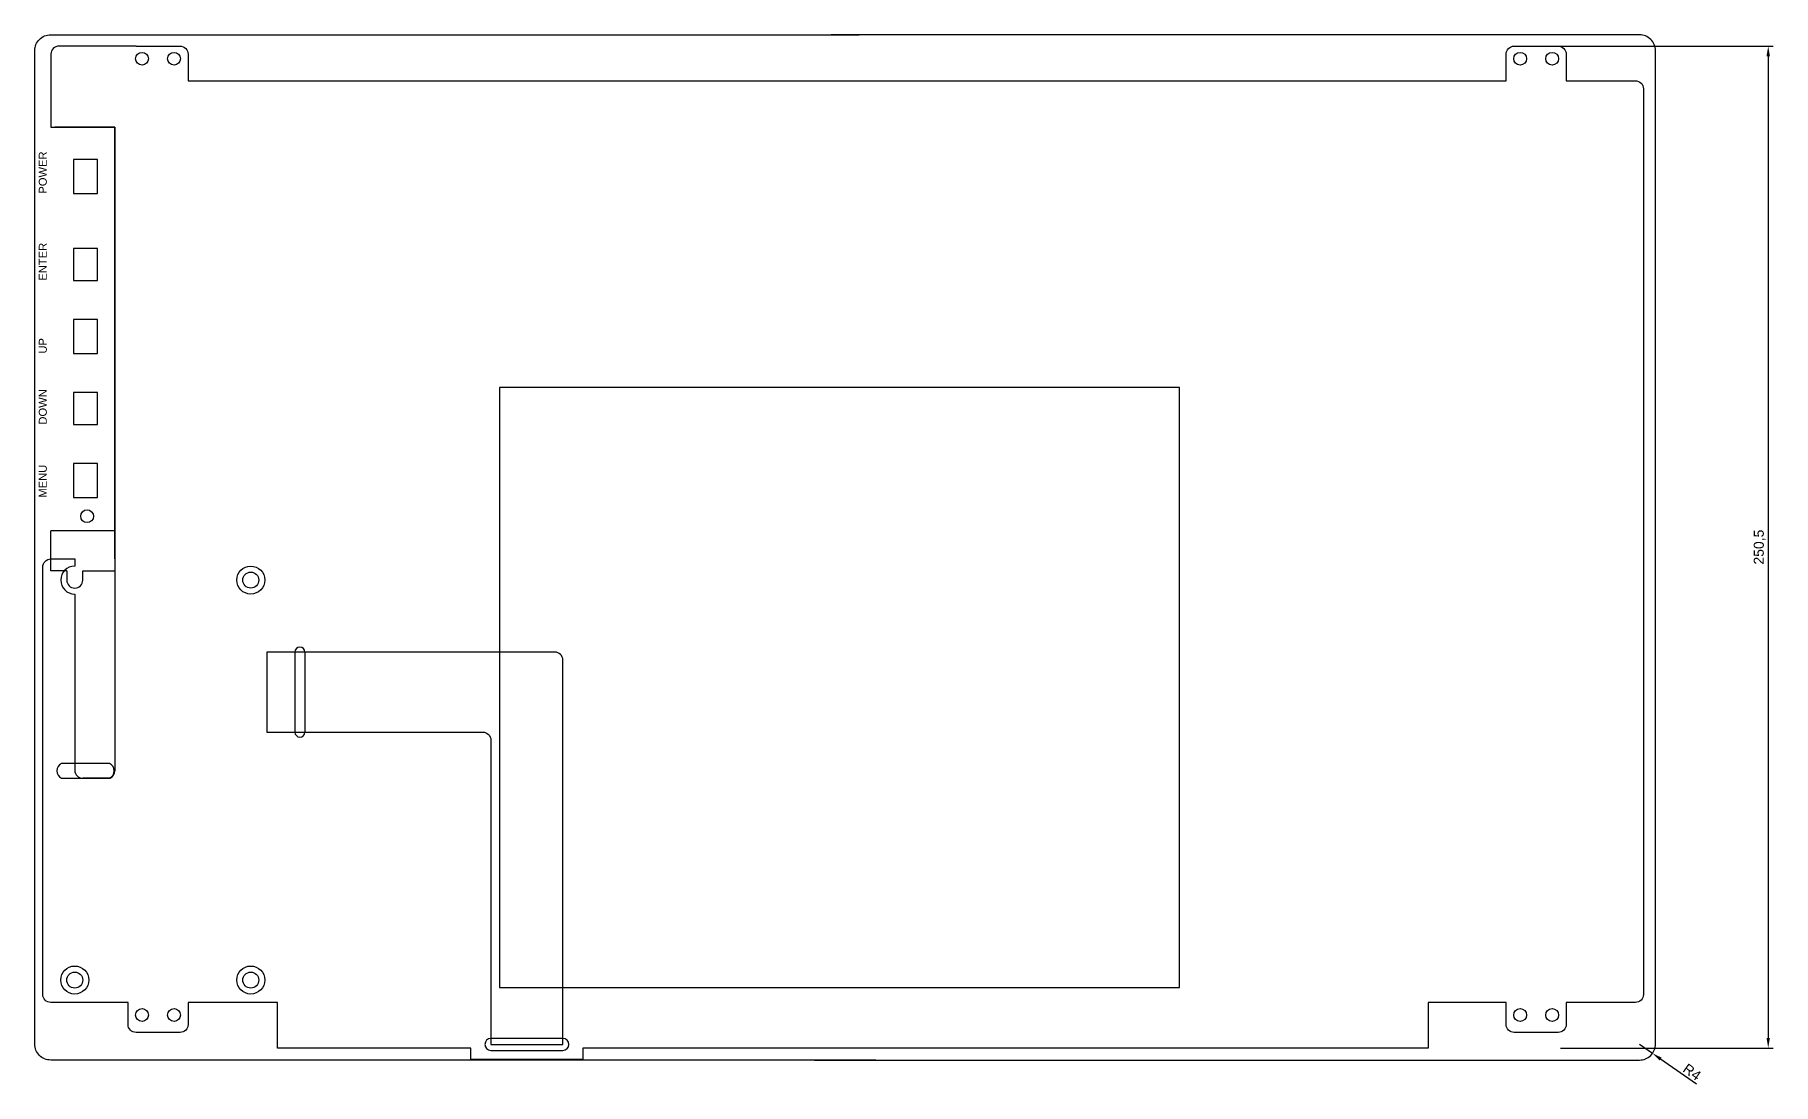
# Model space of a CAD drawing. Header units: millimetres. Extents: x -1635 to 5442, y -1125 to 1353.
# Drawn here: x 4266.4 to 4701, y -476.5 to -214.1 of the extents above; entities that cross this region are included whole.
import ezdxf

# ---------------------------------------------------------------- set-up
doc = ezdxf.new("R2010")
doc.units = ezdxf.units.MM
doc.styles.get("Standard").update_dxf_attribs({"font": 'arial.ttf'})
doc.dimstyles.new('ISO-25', dxfattribs={"dimtxt": 2.5, "dimasz": 2.5, "dimexe": 1.25, "dimexo": 0.625, "dimtad": 1, "dimtxsty": 'Standard', "dimcen": 2.5, "dimadec": 0, "dimazin": 0, "dimtfac": 1, "dimtmove": 0, "dimatfit": 3, "dimfxl": 1, "dimarcsym": 0})

# ---------------------------------------------------------------- blocks, each defined once
blk = doc.blocks.new('*D51')
at = {"color": 0, "lineweight": -2, "transparency": 16777216}
for p, q in [((4647.86, -216.93), (4701, -216.93)), ((4699.75, -219.43), (4699.75, -464.93)), ((4647.86, -467.43), (4701, -467.43))]:
    blk.add_line(p, q, dxfattribs=at)
at = {"color": 0, "transparency": 16777216}
for points in [[(4699.33, -219.43), (4700.17, -219.43), (4699.75, -216.93)], [(4699.33, -464.93), (4700.17, -464.93), (4699.75, -467.43)]]:
    blk.add_solid(points, dxfattribs=at)
at = {"layer": 'Defpoints', "color": 0, "transparency": 16777216}
for p in [(4647.24, -216.93), (4647.24, -467.43), (4699.75, -467.43)]:
    blk.add_point(p, dxfattribs=at)
at = {"color": 0, "transparency": 16777216, "insert": (4697.62, -342.18), "char_height": 2.5, "attachment_point": 5, "rotation": 90}
blk.add_mtext('250,5', dxfattribs=at)
blk = doc.blocks.new('*D52')
at = {"color": 0, "lineweight": -2, "transparency": 16777216}
for p, q in [((4667.55, -466.43), (4670.82, -468.73)), ((4681.78, -476.48), (4672.86, -470.18))]:
    blk.add_line(p, q, dxfattribs=at)
at = {"color": 0, "transparency": 16777216}
blk.add_solid([(4673.1, -469.84), (4672.62, -470.52), (4670.82, -468.73)], dxfattribs=at)
at = {"layer": 'Defpoints', "color": 0, "transparency": 16777216}
for p in [(4667.55, -466.43), (4670.82, -468.73)]:
    blk.add_point(p, dxfattribs=at)
at = {"color": 0, "transparency": 16777216, "insert": (4680.71, -473.43), "char_height": 2.5, "attachment_point": 5, "rotation": 324.7656}
blk.add_mtext('R4', dxfattribs=at)

msp = doc.modelspace()

# ---------------------------------------------------------------- linework, layer by layer
for p, q in [((4291.738, -216.927), (4272.469, -216.927)), ((4270.469, -218.927), (4270.469, -237.151)), ((4270.469, -237.151), (4286.423, -237.151)), ((4286.423, -237.151), (4271.423, -237.151)), ((4286.423, -338.151), (4270.423, -338.151)), ((4270.423, -348.151), (4270.423, -338.151)), ((4286.423, -338.151), (4286.423, -348.151)), ((4276.423, -345.151), (4276.423, -346.927)), ((4286.423, -345.151), (4286.423, -398.151)), ((4274.423, -348.151), (4270.423, -348.151)), ((4274.423, -348.151), (4274.423, -350.427)), ((4278.423, -350.427), (4278.423, -348.151)), ((4278.423, -348.151), (4286.423, -348.151)), ((4276.423, -353.927), (4276.423, -397.965)), ((4331.458, -368.427), (4331.458, -388.427)), ((4333.958, -368.427), (4333.958, -388.427)), ((4285.246, -399.965), (4278.423, -399.965))]:
    msp.add_line(p, q)
for points in [[(4476.66, -470.426), (4270.423, -470.426, -0.4142136), (4266.423, -466.426), (4266.423, -218.076, -0.4142136), (4270.423, -214.076), (4300.238, -214.076), (4472.488, -214.076)], [(4291.738, -216.927), (4302.738, -216.927, -0.4142136), (4304.738, -218.927), (4304.738, -225.577), (4634.238, -225.577), (4634.238, -218.927, -0.4142136), (4636.238, -216.927), (4647.238, -216.927, -0.4142136), (4649.238, -218.927), (4649.238, -225.577), (4666.553, -225.577, -0.4142136), (4668.553, -227.577), (4668.553, -454.027, -0.4142136), (4666.553, -456.027), (4649.238, -456.027), (4649.238, -461.527, -0.4142136), (4647.238, -463.527), (4636.238, -463.527, -0.4142136), (4634.238, -461.527), (4634.238, -456.027), (4614.723, -456.027), (4614.723, -467.427), (4403.439, -467.427), (4403.439, -470.327), (4375.438, -470.327), (4375.438, -467.427), (4327.123, -467.427), (4327.123, -456.027), (4304.738, -456.027), (4304.738, -461.527, -0.4142136), (4302.738, -463.527), (4291.738, -463.527, -0.4142136), (4289.738, -461.527), (4289.738, -456.027), (4270.423, -456.027, -0.4142136), (4268.423, -454.027), (4268.423, -347.151, -0.4142136), (4270.423, -345.151), (4276.423, -345.151)], [(4461.317, -470.426), (4667.553, -470.426, 0.4142136), (4671.553, -466.426), (4671.553, -218.076, 0.4142136), (4667.553, -214.076), (4637.738, -214.076), (4465.488, -214.076)], [(4285.246, -399.965, 0.2936761), (4286.423, -398.151, 0.2936761)]]:
    msp.add_lwpolyline(points, format="xyb")
for points in [[(4286.423, -345.151), (4286.423, -237.151)], [(4282.123, -245.301), (4276.123, -245.301), (4276.123, -249.551), (4276.123, -253.801), (4282.123, -253.801)], [(4276.123, -267.551), (4276.123, -271.551), (4276.123, -275.551), (4282.123, -275.551), (4282.123, -267.551)], [(4282.123, -285.301), (4276.123, -285.301), (4276.123, -289.551), (4276.123, -293.801), (4282.123, -293.801)], [(4276.123, -303.551), (4276.123, -307.551), (4276.123, -311.551), (4282.123, -311.551), (4282.123, -303.551)], [(4382.564, -302.307), (4382.564, -452.307), (4552.564, -452.307), (4552.564, -377.307), (4552.564, -302.307)], [(4282.123, -321.301), (4276.123, -321.301), (4276.123, -325.551), (4276.123, -329.801), (4282.123, -329.801)]]:
    msp.add_lwpolyline(points, close=True)
for points in [[(4398.438, -370.427, 0.4142136), (4396.438, -368.427), (4324.423, -368.427), (4324.423, -388.427), (4378.438, -388.427, -0.4142136), (4380.438, -390.427), (4380.438, -466.52), (4398.438, -466.52)], [(4285.123, -399.96, 0.645754), (4285.123, -396.315), (4273.123, -396.315, 0.6457501), (4273.123, -399.96)], [(4380.438, -465.02, 1), (4380.438, -468.02), (4398.438, -468.02, 1), (4398.438, -465.02)]]:
    msp.add_lwpolyline(points, format="xyb", close=True)
for centre, radius in [((4293.238, -220.076), 1.6), ((4293.238, -220.077), 1.6), ((4293.238, -220.077), 1.6), ((4301.238, -220.076), 1.6), ((4301.238, -220.077), 1.6), ((4301.238, -220.077), 1.6), ((4637.738, -220.076), 1.6), ((4637.738, -220.077), 1.6), ((4637.738, -220.077), 1.6), ((4645.738, -220.076), 1.6), ((4645.738, -220.077), 1.6), ((4645.738, -220.077), 1.6), ((4279.513, -334.451), 1.6), ((4320.423, -350.427), 3.5), ((4320.423, -350.427), 2), ((4276.423, -450.427), 3.5), ((4320.423, -450.427), 3.5), ((4276.423, -450.427), 2), ((4320.423, -450.427), 2), ((4293.238, -459.176), 1.6), ((4293.238, -459.177), 1.6), ((4293.238, -459.177), 1.6), ((4301.238, -459.176), 1.6), ((4301.238, -459.177), 1.6), ((4301.238, -459.177), 1.6), ((4637.738, -459.176), 1.6), ((4637.738, -459.177), 1.6), ((4637.738, -459.177), 1.6), ((4645.738, -459.176), 1.6), ((4645.738, -459.177), 1.6), ((4645.738, -459.177), 1.6)]:
    msp.add_circle(centre, radius)
for centre, radius, start, end in [((4272.469, -218.927), 2, 90, 180), ((4276.423, -350.427), 3.5, 90, 270), ((4276.423, -350.427), 2, 180, 0), ((4332.708, -368.427), 1.25, 0, 180), ((4332.708, -388.427), 1.25, 180, 0), ((4278.423, -397.965), 2, 180, 270)]:
    msp.add_arc(centre, radius, start, end)

# ---------------------------------------------------------------- texts
for s, p in [('POWER', (4269.423, -253.801)), ('ENTER', (4269.423, -275.551)), ('UP', (4269.423, -293.801)), ('DOWN', (4269.423, -311.551)), ('MENU', (4269.423, -329.801))]:
    msp.add_text(s, height=2, rotation=90).set_placement(p)

# ---------------------------------------------------------------- dimensions: what is measured, and where the dimension line sits
dim = msp.add_linear_dim(base=(4699.752, -467.427), p1=(4647.238, -216.927), p2=(4647.238, -467.427), angle=90, dimstyle='ISO-25')
dim.commit()
dim.dimension.update_dxf_attribs({"geometry": '*D51', "text_midpoint": (4697.624, -342.177)})
dim = msp.add_radius_dim(center=(4667.553, -466.426), mpoint=(4670.82, -468.734), dimstyle='ISO-25')
dim.commit()
dim.dimension.update_dxf_attribs({"geometry": '*D52', "text_midpoint": (4679.631, -474.957), "dimtype": 164})

doc.saveas('drawing.dxf')
